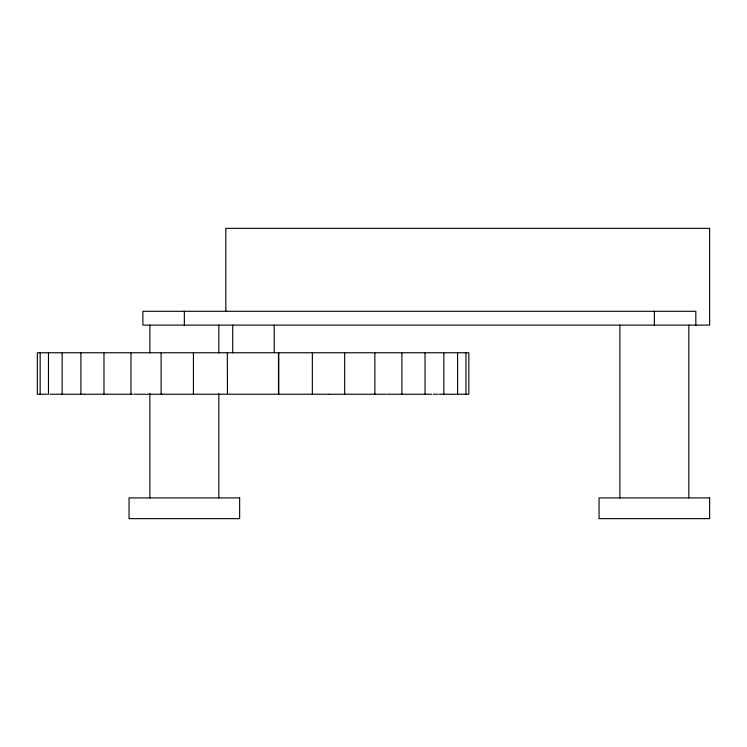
<?xml version="1.0" encoding="UTF-8"?>
<svg xmlns="http://www.w3.org/2000/svg" width="747" height="747" viewBox="0 0 747 747"><rect width="100%" height="100%" fill="white"/><g stroke="black" fill="none" stroke-linecap="round" stroke-linejoin="round"><path stroke-width="1.12" d="M274.877 352.761L468.845 352.761L468.845 394.239L452.794 394.239M47.388 394.239L37.35 394.239L37.35 352.761L274.205 352.761L274.205 325.113M50.077 394.239L84.626 394.239M84.766 394.239L106.84 394.239M107.391 394.239L132.452 394.239M133.881 394.239L145.982 394.239M146.954 394.239L147.439 394.239M148.037 394.239L161.557 394.239M162.024 394.239L162.529 394.239M162.715 394.239L192.829 394.239M193.931 394.239L226.556 394.239M294.822 394.239L227.452 394.239L227.331 352.761M295.653 394.239L328.101 394.239M328.475 394.239L329.1 394.239M329.483 394.239L359.839 394.239M360.577 394.239L386.059 394.239M387.114 394.239L431.617 394.239M433.279 394.239L438.153 394.239M439.385 394.239L452.252 394.239M695.831 325.113L695.831 311.294L142.882 311.294L142.882 325.113L709.65 325.113L709.65 228.349L225.818 228.349L225.818 311.294M688.827 325.113L688.827 497.913M654.353 311.294L654.353 325.113M619.879 325.113L619.879 497.913M465.979 352.761L465.979 394.239M457.584 352.761L457.584 394.239M443.839 352.761L443.839 394.239M425.043 352.761L425.043 394.239M401.895 352.761L401.895 394.239M374.854 352.761L374.854 394.239M344.694 352.761L344.694 394.239M312.349 352.761L312.349 394.239M278.743 352.761L278.743 394.239M278.491 352.761L278.491 394.239M232.728 325.113L232.728 352.761M218.824 325.113L218.824 352.948M218.824 393.538L218.824 497.913M193.426 352.761L193.426 394.239M184.35 311.294L184.35 325.113M161.109 352.761L161.109 394.239M149.876 325.113L149.876 352.948M149.876 393.538L149.876 497.913M130.977 352.761L130.977 394.239M103.982 352.761L103.982 394.239M80.9 352.761L80.9 394.239M62.15 352.761L62.15 394.239M48.471 352.761L48.471 394.239M40.151 352.761L40.151 394.239M239.647 497.913L129.054 497.913L129.054 518.651L239.647 518.651L239.647 497.913M709.65 497.913L599.057 497.913L599.057 518.651L709.65 518.651L709.65 497.913"/></g></svg>
